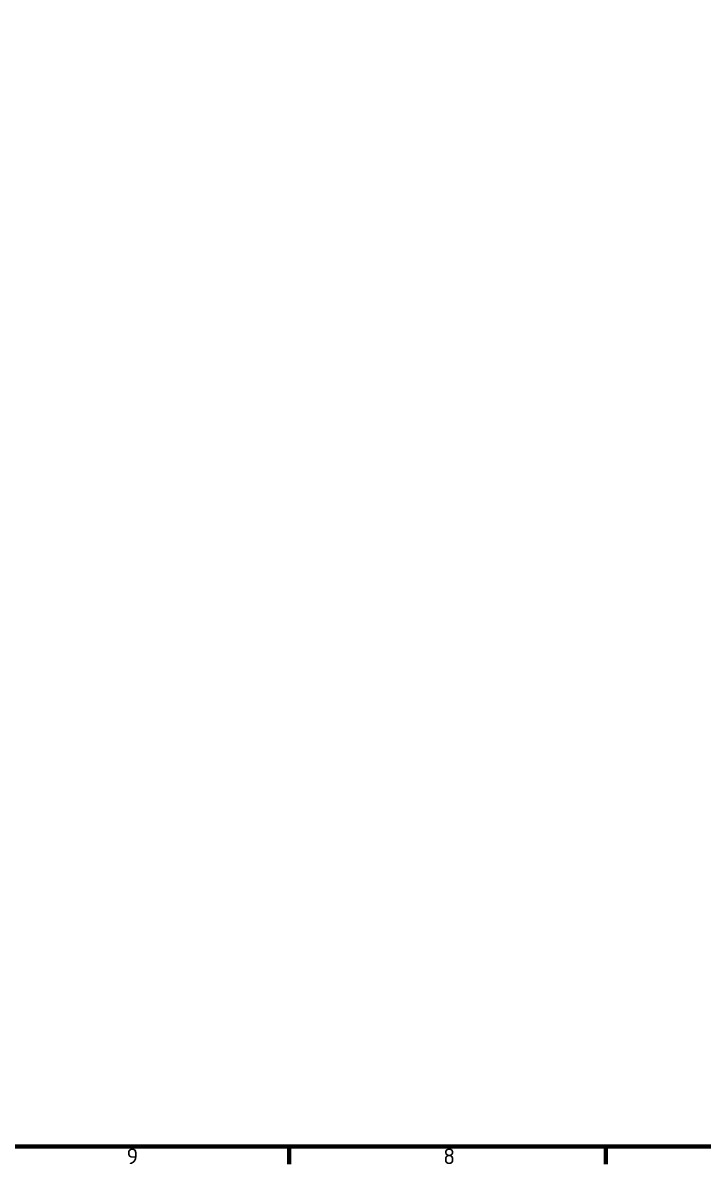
# Model space of a CAD drawing. Header units: millimetres. Extents: x 0 to 3089, y -40 to 1485.
# Drawn here: x 554 to 930, y 40 to 672 of the extents above; entities that cross this region are included whole.
import ezdxf

# ---------------------------------------------------------------- set-up
doc = ezdxf.new("R2010")
doc.units = ezdxf.units.MM
doc.header["$LTSCALE"] = 2.5
doc.layers.add('Rahmen (ISO)', color=7, linetype='Continuous', lineweight=70)
doc.styles.add('Notiztext (DIN)', font='isocpeur.ttf')

# ---------------------------------------------------------------- blocks, each defined once
blk = doc.blocks.new('Ränder Standardrahmen')
at = {"layer": 'Rahmen (ISO)'}
for p, q in [((280.33, 20), (280.33, 16.1)), ((350.42, 20), (350.42, 16.1))]:
    blk.add_line(p, q, dxfattribs=at)
at = {"layer": 'Rahmen (ISO)', "flags": 128}
blk.add_lwpolyline([(20, 20), (20, 574), (821, 574), (821, 20), (20, 20)], dxfattribs=at)
at = {"layer": 'Rahmen (ISO)', "char_height": 3.5, "attachment_point": 7, "style": 'Notiztext (DIN)'}
for s, insert in [('9', (244.37, 16.1)), ('8', (314.45, 16.1))]:
    blk.add_mtext(s, dxfattribs=dict(at, insert=insert))

msp = doc.modelspace()

# ---------------------------------------------------------------- block references
at = {"xscale": 2.5, "yscale": 2.5, "zscale": 2.5}
msp.add_blockref('Ränder Standardrahmen', (0, 0), dxfattribs=at)

doc.saveas('drawing.dxf')
